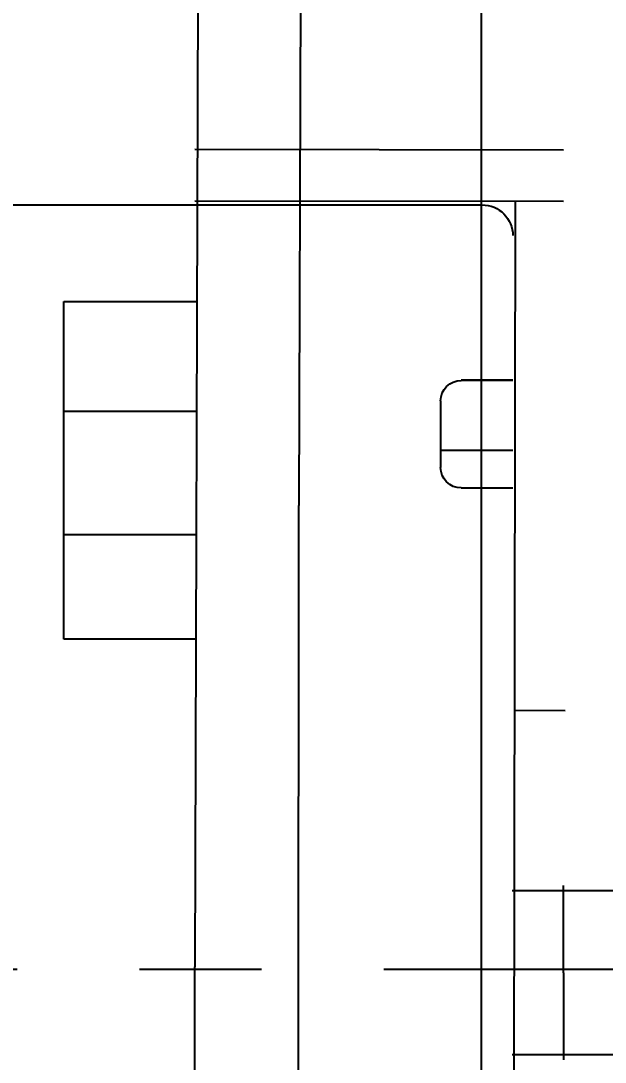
# Model space of a CAD drawing. Header units: millimetres. Extents: x 8981 to 59433, y 5244 to 14154.
# Drawn here: x 10526.9 to 10587.6, y 7739.9 to 7848.2 of the extents above; entities that cross this region are included whole.
import ezdxf

# ---------------------------------------------------------------- set-up
doc = ezdxf.new("R2010")
doc.units = ezdxf.units.MM
doc.linetypes.add('CENTERX2', pattern=[101.6, 63.5, -12.7, 12.7, -12.7])
doc.linetypes.add('DASHED', pattern=[19.05, 12.7, -6.35])
for name, color, linetype in [('2虚线层', 6, 'DASHED'), ('3中心线层', 1, 'CENTERX2'), ('4标注层', 3, 'Continuous'), ('6细线层', 4, 'Continuous')]:
    doc.layers.add(name, color=color, linetype=linetype)
doc.styles.get("Standard").update_dxf_attribs({"font": 'gbenor.shx', "bigfont": 'gbcbig.shx'})
doc.dimstyles.new('1-20英寸竖', dxfattribs={"dimscale": 20, "dimtxt": 3.5, "dimasz": 2.5, "dimexe": 1.5, "dimexo": 1, "dimgap": 0.5, "dimtad": 1, "dimdec": 0, "dimrnd": 1e-09, "dimzin": 12, "dimdsep": 46, "dimtxsty": 'Standard', "dimsah": 1, "dimcen": 0.09, "dimclrt": 1, "dimadec": 0, "dimazin": 3, "dimtfac": 1, "dimtdec": 0, "dimtofl": 0, "dimtmove": 0, "dimatfit": 3, "dimfxl": 0, "dimfrac": 2, "dimtolj": 1, "dimtzin": 12, "dimarcsym": 0})

# ---------------------------------------------------------------- blocks, each defined once
blk = doc.blocks.new('G$CE91B29D6')
at = {"layer": '3中心线层'}
blk.add_line((383.04, 0), (-78.59, 0), dxfattribs=at)
at = {"layer": '6细线层'}
for p, q in [((169.69, -251.52), (169.69, 249.22)), ((188.11, 231.01), (188.67, 48.25)), ((198.89, 195.71), (199.49, 0.24)), ((199.49, 85.31), (161.14, 85.25)), ((199.49, 79.95), (161.15, 79.91)), ((166.16, 79.92), (166.41, -76.31)), ((379.84, 79.51), (169.61, 79.51)), ((213.11, 69.47), (199.28, 69.47)), ((213.11, 34.32), (213.11, 69.47)), ((171.79, 61.26), (166.41, 61.26)), ((166.41, 61.26), (171.79, 61.26)), ((171.79, 61.26), (166.41, 61.26)), ((173.93, 59.12), (173.93, 52.19)), ((199.31, 58), (213.11, 58)), ((173.93, 53.99), (166.41, 53.99)), ((171.79, 50.06), (166.41, 50.06)), ((188.78, -197.54), (188.67, 48.25)), ((199.36, 45.2), (213.11, 45.2)), ((199.28, 34.32), (213.11, 34.32)), ((166.32, 26.93), (160.99, 26.92)), ((161.15, -0.37), (161.15, 8.7)), ((81.35, 8.16), (166.49, 8.16)), ((199.49, -197.54), (199.49, 0.24)), ((161.15, -0.37), (161.15, -9.45)), ((81.33, -8.91), (166.49, -8.91))]:
    blk.add_line(p, q, dxfattribs=at)
for centre, radius, start, end in [((169.61, 76.31), 3.2, 90, 180), ((171.79, 59.12), 2.13, 0, 90), ((171.79, 52.19), 2.13, 270, 0)]:
    blk.add_arc(centre, radius, start, end, dxfattribs=at)
blk = doc.blocks.new('*D41')
at = {"layer": '4标注层', "color": 0, "lineweight": -2, "ltscale": 2, "transparency": 16777216}
for p, q in [((9988.07, 8131.06), (9988.07, 7098)), ((12994.57, 8131.06), (12994.57, 7098)), ((12944.57, 7128), (10038.07, 7128))]:
    blk.add_line(p, q, dxfattribs=at)
at = {"layer": '4标注层', "color": 0, "transparency": 16777216}
for points in [[(10038.07, 7136.33), (10038.07, 7119.66), (9988.07, 7128)], [(12944.57, 7119.66), (12944.57, 7136.33), (12994.57, 7128)]]:
    blk.add_solid(points, dxfattribs=at)
at = {"layer": 'Defpoints', "color": 0, "transparency": 16777216}
for p in [(9988.07, 8151.06), (12994.57, 8151.06), (9988.07, 7128)]:
    blk.add_point(p, dxfattribs=at)
at = {"layer": '4标注层', "color": 1, "ltscale": 3, "transparency": 16777216, "insert": (11419.34, 7128), "char_height": 70, "attachment_point": 5}
blk.add_mtext('\\A1;3007\\P[118.4"]', dxfattribs=at)

msp = doc.modelspace()

# ---------------------------------------------------------------- block references
at = {"layer": '2虚线层', "ltscale": 2, "xscale": -1}
msp.add_blockref('G$CE91B29D6', (10744.454, 7749.565), dxfattribs=at)

# ---------------------------------------------------------------- dimensions: what is measured, and where the dimension line sits
at = {"layer": '4标注层', "ltscale": 2}
dim = msp.add_linear_dim(base=(9988.067265364, 7127.995931957), p1=(12994.567265364, 8151.064796893), p2=(9988.067265364, 8151.064796893), dimstyle='1-20英寸竖', override={"dimpost": '\\X'}, dxfattribs=at)
dim.commit()
dim.dimension.update_dxf_attribs({"geometry": '*D41', "text_midpoint": (11419.338972373, 7127.995931957), "dimtype": 160})

doc.saveas('drawing.dxf')
